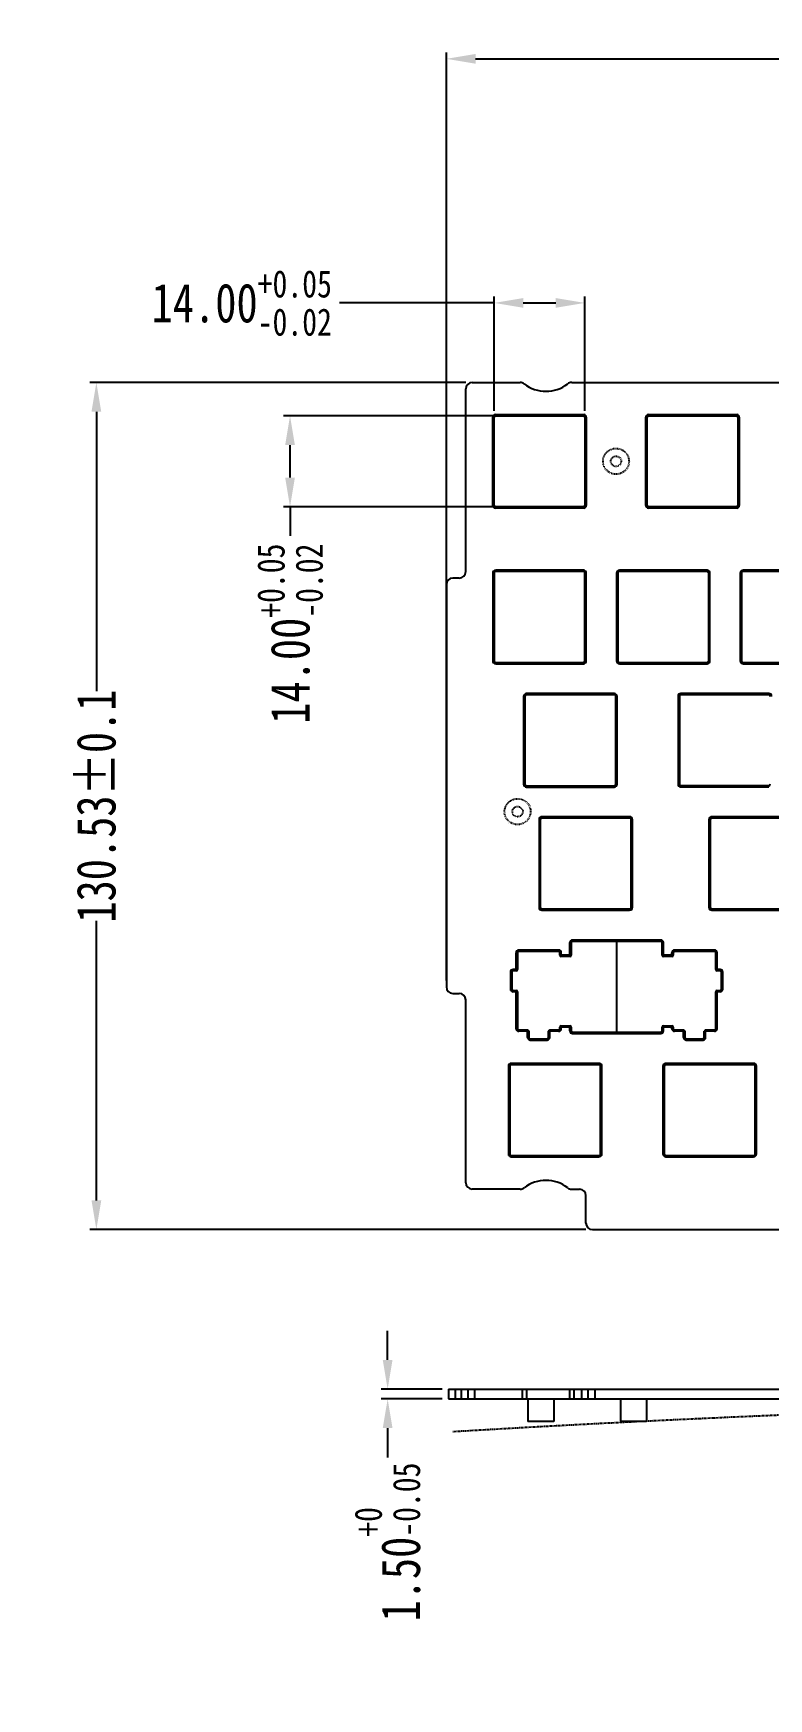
# Model space of a CAD drawing. Header units: inches. Extents: x 1285 to 1753, y 37 to 311.
# Drawn here: x 1285.3 to 1398.5, y 50.3 to 306.9 of the extents above; entities that cross this region are included whole.
import ezdxf

# ---------------------------------------------------------------- set-up
doc = ezdxf.new("R2010")
doc.units = ezdxf.units.IN
doc.header["$LTSCALE"] = 0.909449
doc.header["$MEASUREMENT"] = 0
doc.header["$PDMODE"] = 3
doc.header["$PDSIZE"] = 0.3125
for name, pattern in [('CENTER', [0.6, 0.375, -0.075, 0.075, -0.075]), ('HIDDEN', [0.2, 0.1, -0.1]), ('PHANTOM', [0.8, 0.45, -0.05, 0.1, -0.05, 0.1, -0.05])]:
    doc.linetypes.add(name, pattern=pattern)
doc.layers.get('0').update_dxf_attribs({"linetype": 'CONTINUOUS'})
doc.layers.get('Defpoints').update_dxf_attribs({"linetype": 'CONTINUOUS'})
doc.layers.add('DEFAULT_2', color=8, linetype='HIDDEN')
doc.layers.add('DEFAULT_3', color=7, linetype='PHANTOM')
doc.styles.get("Standard").update_dxf_attribs({"font": 'txt', "width": 0.8})
doc.dimstyles.get("Standard").update_dxf_attribs({"dimtxt": 6, "dimasz": 4.5, "dimexe": 1, "dimexo": 1, "dimgap": 0.09, "dimtad": 0, "dimzin": 1, "dimdsep": 46, "dimtxsty": 'Standard', "dimcen": 0.09, "dimclrd": 5, "dimclre": 5, "dimclrt": 1, "dimadec": 0, "dimazin": 0, "dimtp": 0.01, "dimtm": 0.01, "dimtfac": 1, "dimtofl": 0, "dimtmove": 0, "dimatfit": 3, "dimfxl": 1, "dimtolj": 1, "dimtzin": 4, "dimarcsym": 0})

# ---------------------------------------------------------------- blocks, each defined once
blk = doc.blocks.new('*D3')
at = {"layer": 'DEFAULT_3', "color": 3, "linetype": 'ByBlock', "lineweight": -2, "transparency": 16777216}
for p, q in [((1351.86, 253.13), (1293.97, 253.13)), ((1294.97, 248.63), (1294.97, 205.55)), ((1294.97, 127.1), (1294.97, 170.17)), ((1370.36, 122.6), (1293.97, 122.6))]:
    blk.add_line(p, q, dxfattribs=at)
at = {"layer": 'DEFAULT_3', "color": 3, "linetype": 'ByBlock', "transparency": 16777216}
for points in [[(1295.72, 248.63), (1294.22, 248.63), (1294.97, 253.13)], [(1294.22, 127.1), (1295.72, 127.1), (1294.97, 122.6)]]:
    blk.add_solid(points, dxfattribs=at)
at = {"layer": 'Defpoints', "color": 0, "linetype": 'ByBlock', "transparency": 16777216}
for p in [(1352.86, 253.13), (1294.97, 122.6), (1371.36, 122.6)]:
    blk.add_point(p, dxfattribs=at)
at = {"layer": 'DEFAULT_3', "color": 3, "linetype": 'ByBlock', "transparency": 16777216, "insert": (1294.97, 187.86), "char_height": 6, "attachment_point": 5, "rotation": 90}
blk.add_mtext('130.53%%P0.1', dxfattribs=at)
blk = doc.blocks.new('*D4')
at = {"layer": 'DEFAULT_3', "color": 3, "linetype": 'ByBlock', "lineweight": -2, "transparency": 16777216}
for p, q in [((1356.2, 265.39), (1332.41, 265.39)), ((1356.2, 248.78), (1356.2, 266.39)), ((1360.7, 265.39), (1365.7, 265.39)), ((1370.2, 248.78), (1370.2, 266.39))]:
    blk.add_line(p, q, dxfattribs=at)
at = {"layer": 'DEFAULT_3', "color": 3, "linetype": 'ByBlock', "transparency": 16777216}
for points in [[(1360.7, 266.14), (1360.7, 264.64), (1356.2, 265.39)], [(1365.7, 264.64), (1365.7, 266.14), (1370.2, 265.39)]]:
    blk.add_solid(points, dxfattribs=at)
at = {"layer": 'Defpoints', "color": 0, "linetype": 'ByBlock', "transparency": 16777216}
for p in [(1370.2, 265.39), (1356.2, 247.78), (1370.2, 247.78)]:
    blk.add_point(p, dxfattribs=at)
at = {"layer": 'DEFAULT_3', "color": 3, "linetype": 'ByBlock', "transparency": 16777216, "insert": (1317.36, 265.39), "char_height": 6, "attachment_point": 5}
blk.add_mtext('\\A1;14.00{\\H0.7x;\\S+0.05^ -0.02;}', dxfattribs=at)
blk = doc.blocks.new('*D5')
at = {"layer": 'DEFAULT_3', "color": 3, "linetype": 'ByBlock', "lineweight": -2, "transparency": 16777216}
for p, q in [((1369, 247.98), (1323.79, 247.98)), ((1324.79, 238.48), (1324.79, 243.48)), ((1369, 233.98), (1323.79, 233.98)), ((1324.79, 233.98), (1324.79, 229.48))]:
    blk.add_line(p, q, dxfattribs=at)
at = {"layer": 'DEFAULT_3', "color": 3, "linetype": 'ByBlock', "transparency": 16777216}
for points in [[(1325.54, 243.48), (1324.04, 243.48), (1324.79, 247.98)], [(1324.04, 238.48), (1325.54, 238.48), (1324.79, 233.98)]]:
    blk.add_solid(points, dxfattribs=at)
at = {"layer": 'Defpoints', "color": 0, "linetype": 'ByBlock', "transparency": 16777216}
for p in [(1324.79, 247.98), (1370, 247.98), (1370, 233.98)]:
    blk.add_point(p, dxfattribs=at)
at = {"layer": 'DEFAULT_3', "color": 3, "linetype": 'ByBlock', "transparency": 16777216, "insert": (1324.79, 214.43), "char_height": 6, "attachment_point": 5, "rotation": 90}
blk.add_mtext('\\A1;14.00{\\H0.7x;\\S+0.05^ -0.02;}', dxfattribs=at)
blk = doc.blocks.new('*D6')
at = {"layer": 'DEFAULT_3', "color": 3, "linetype": 'ByBlock', "lineweight": -2, "transparency": 16777216}
for p, q in [((1348.86, 160.98), (1348.86, 304)), ((1353.36, 303), (1426.55, 303)), ((1701.06, 303), (1463.53, 303)), ((1705.56, 160.98), (1705.56, 304))]:
    blk.add_line(p, q, dxfattribs=at)
at = {"layer": 'DEFAULT_3', "color": 3, "linetype": 'ByBlock', "transparency": 16777216}
for points in [[(1353.36, 303.75), (1353.36, 302.25), (1348.86, 303)], [(1701.06, 302.25), (1701.06, 303.75), (1705.56, 303)]]:
    blk.add_solid(points, dxfattribs=at)
at = {"layer": 'Defpoints', "color": 0, "linetype": 'ByBlock', "transparency": 16777216}
for p in [(1705.56, 303), (1348.86, 159.98), (1705.56, 159.98)]:
    blk.add_point(p, dxfattribs=at)
at = {"layer": 'DEFAULT_3', "color": 3, "linetype": 'ByBlock', "transparency": 16777216, "insert": (1445.04, 303), "char_height": 6, "attachment_point": 5}
blk.add_mtext('356.70%%P0.1', dxfattribs=at)
blk = doc.blocks.new('*D22')
at = {"layer": 'DEFAULT_3', "color": 3, "linetype": 'ByBlock', "lineweight": -2, "transparency": 16777216}
for p, q in [((1339.82, 102.51), (1339.82, 107.01)), ((1348.2, 98.01), (1338.82, 98.01)), ((1348.2, 96.51), (1338.82, 96.51)), ((1339.82, 92.01), (1339.82, 87.51))]:
    blk.add_line(p, q, dxfattribs=at)
at = {"layer": 'DEFAULT_3', "color": 3, "linetype": 'ByBlock', "transparency": 16777216}
for points in [[(1339.07, 102.51), (1340.57, 102.51), (1339.82, 98.01)], [(1340.57, 92.01), (1339.07, 92.01), (1339.82, 96.51)]]:
    blk.add_solid(points, dxfattribs=at)
at = {"layer": 'Defpoints', "color": 0, "linetype": 'ByBlock', "transparency": 16777216}
for p in [(1339.82, 98.01), (1349.2, 98.01), (1349.2, 96.51)]:
    blk.add_point(p, dxfattribs=at)
at = {"layer": 'DEFAULT_3', "color": 3, "linetype": 'ByBlock', "transparency": 16777216, "insert": (1339.82, 74.46), "char_height": 6, "attachment_point": 5, "rotation": 90}
blk.add_mtext('1.50{\\H0.7x;\\S+0^ -0.05;}', dxfattribs=at)

msp = doc.modelspace()

# ---------------------------------------------------------------- linework, layer by layer
at = {"color": 7, "linetype": 'Continuous'}
for p, q in [((1351.856, 223.985), (1351.856, 252.13)), ((1352.856, 253.13), (1360.223, 253.13)), ((1368.163, 253.13), (1439.41, 253.13)), ((1356.002, 234.183), (1356.002, 247.783)), ((1356.202, 247.783), (1356.002, 247.783)), ((1356.202, 234.183), (1356.202, 247.783)), ((1356.402, 248.183), (1356.402, 247.983)), ((1356.402, 248.183), (1370.002, 248.183)), ((1356.402, 247.983), (1370.002, 247.983)), ((1370.002, 247.983), (1370.002, 248.183)), ((1370.202, 247.783), (1370.202, 234.183)), ((1370.402, 247.783), (1370.202, 247.783)), ((1370.402, 247.783), (1370.402, 234.183)), ((1379.562, 234.183), (1379.562, 247.783)), ((1379.562, 247.783), (1379.762, 247.783)), ((1379.762, 234.183), (1379.762, 247.783)), ((1379.962, 248.183), (1379.962, 247.983)), ((1379.962, 248.183), (1393.562, 248.183)), ((1379.962, 247.983), (1393.562, 247.983)), ((1393.562, 248.183), (1393.562, 247.983)), ((1393.762, 247.783), (1393.762, 234.183)), ((1393.962, 247.783), (1393.762, 247.783)), ((1393.962, 247.783), (1393.962, 234.183)), ((1356.002, 234.183), (1356.202, 234.183)), ((1356.402, 233.983), (1356.402, 233.783)), ((1370.002, 233.983), (1356.402, 233.983)), ((1370.002, 233.783), (1356.402, 233.783)), ((1370.002, 233.783), (1370.002, 233.983)), ((1370.202, 234.183), (1370.402, 234.183)), ((1379.562, 234.183), (1379.762, 234.183)), ((1379.962, 233.783), (1379.962, 233.983)), ((1393.562, 233.983), (1379.962, 233.983)), ((1393.562, 233.783), (1379.962, 233.783)), ((1393.562, 233.783), (1393.562, 233.983)), ((1393.962, 234.183), (1393.762, 234.183)), ((1356.002, 223.75), (1356.002, 210.25)), ((1356.202, 223.75), (1356.002, 223.75)), ((1356.202, 223.75), (1356.202, 210.25)), ((1356.452, 224.2), (1356.452, 224)), ((1369.952, 224.2), (1356.452, 224.2)), ((1369.952, 224), (1356.452, 224)), ((1369.952, 224), (1369.952, 224.2)), ((1370.202, 210.25), (1370.202, 223.75)), ((1370.402, 223.75), (1370.202, 223.75)), ((1370.402, 210.25), (1370.402, 223.75)), ((1375.052, 223.75), (1375.052, 210.25)), ((1375.252, 223.75), (1375.052, 223.75)), ((1375.252, 223.75), (1375.252, 210.25)), ((1375.502, 224.2), (1375.502, 224)), ((1389.002, 224.2), (1375.502, 224.2)), ((1389.002, 224), (1375.502, 224)), ((1389.002, 224), (1389.002, 224.2)), ((1389.252, 210.25), (1389.252, 223.75)), ((1389.452, 223.75), (1389.252, 223.75)), ((1389.452, 210.25), (1389.452, 223.75)), ((1394.102, 223.75), (1394.102, 210.25)), ((1394.302, 223.75), (1394.102, 223.75)), ((1394.302, 223.75), (1394.302, 210.25)), ((1394.552, 224.2), (1394.552, 224)), ((1408.052, 224.2), (1394.552, 224.2)), ((1408.052, 224), (1394.552, 224)), ((1348.856, 221.985), (1348.856, 159.985)), ((1350.856, 222.985), (1349.856, 222.985)), ((1356.002, 210.25), (1356.202, 210.25)), ((1356.452, 210), (1356.452, 209.8)), ((1356.452, 210), (1369.952, 210)), ((1356.452, 209.8), (1369.952, 209.8)), ((1369.952, 209.8), (1369.952, 210)), ((1370.202, 210.25), (1370.402, 210.25)), ((1375.052, 210.25), (1375.252, 210.25)), ((1375.502, 210), (1375.502, 209.8)), ((1375.502, 210), (1389.002, 210)), ((1375.502, 209.8), (1389.002, 209.8)), ((1389.002, 209.8), (1389.002, 210)), ((1389.252, 210.25), (1389.452, 210.25)), ((1394.102, 210.25), (1394.302, 210.25)), ((1394.552, 210), (1394.552, 209.8)), ((1394.552, 210), (1408.052, 210)), ((1394.552, 209.8), (1408.052, 209.8)), ((1360.752, 204.75), (1360.752, 191.25)), ((1360.952, 204.75), (1360.752, 204.75)), ((1360.952, 204.75), (1360.952, 191.25)), ((1361.202, 205.2), (1361.202, 205)), ((1374.702, 205.2), (1361.202, 205.2)), ((1374.702, 205), (1361.202, 205)), ((1374.702, 205), (1374.702, 205.2)), ((1374.952, 191.25), (1374.952, 204.75)), ((1375.152, 204.75), (1374.952, 204.75)), ((1375.152, 191.25), (1375.152, 204.75)), ((1384.537, 204.765), (1384.537, 191.265)), ((1384.737, 204.765), (1384.537, 204.765)), ((1384.737, 204.765), (1384.737, 191.265)), ((1384.987, 205.215), (1384.987, 205.015)), ((1398.487, 205.215), (1384.987, 205.215)), ((1398.487, 205.015), (1384.987, 205.015)), ((1398.487, 205.015), (1398.487, 205.215)), ((1360.752, 191.25), (1360.952, 191.25)), ((1361.202, 191), (1361.202, 190.8)), ((1361.202, 191), (1374.702, 191)), ((1361.202, 190.8), (1374.702, 190.8)), ((1374.702, 190.8), (1374.702, 191)), ((1374.952, 191.25), (1375.152, 191.25)), ((1384.537, 191.265), (1384.737, 191.265)), ((1384.987, 191.015), (1384.987, 190.815)), ((1384.987, 191.015), (1398.487, 191.015)), ((1384.987, 190.815), (1398.487, 190.815)), ((1398.487, 190.815), (1398.487, 191.015)), ((1363.127, 185.765), (1363.127, 172.265)), ((1363.327, 185.765), (1363.127, 185.765)), ((1363.327, 185.765), (1363.327, 172.265)), ((1363.577, 186.215), (1363.577, 186.015)), ((1377.077, 186.215), (1363.577, 186.215)), ((1377.077, 186.015), (1363.577, 186.015)), ((1377.077, 186.015), (1377.077, 186.215)), ((1377.327, 172.265), (1377.327, 185.765)), ((1377.527, 185.765), (1377.327, 185.765)), ((1377.527, 172.265), (1377.527, 185.765)), ((1389.287, 185.765), (1389.287, 172.265)), ((1389.487, 185.765), (1389.287, 185.765)), ((1389.487, 185.765), (1389.487, 172.265)), ((1389.737, 186.215), (1389.737, 186.015)), ((1403.237, 186.215), (1389.737, 186.215)), ((1403.237, 186.015), (1389.737, 186.015)), ((1363.127, 172.265), (1363.327, 172.265)), ((1363.577, 172.015), (1363.577, 171.815)), ((1363.577, 172.015), (1377.077, 172.015)), ((1377.077, 171.815), (1377.077, 172.015)), ((1377.327, 172.265), (1377.527, 172.265)), ((1389.287, 172.265), (1389.487, 172.265)), ((1389.737, 172.015), (1389.737, 171.815)), ((1389.737, 172.015), (1403.237, 172.015)), ((1363.577, 171.815), (1377.077, 171.815)), ((1389.737, 171.815), (1403.237, 171.815)), ((1367.877, 164.67), (1367.877, 166.815)), ((1368.077, 166.815), (1367.877, 166.815)), ((1368.077, 166.815), (1368.077, 164.87)), ((1368.277, 167.215), (1368.277, 167.015)), ((1381.877, 167.215), (1368.277, 167.215)), ((1381.877, 167.015), (1368.277, 167.015)), ((1381.877, 167.015), (1381.877, 167.215)), ((1382.077, 164.87), (1382.077, 166.815)), ((1382.277, 166.815), (1382.077, 166.815)), ((1382.277, 164.67), (1382.277, 166.815)), ((1359.602, 162.47), (1359.602, 165.27)), ((1359.802, 165.27), (1359.602, 165.27)), ((1359.802, 165.27), (1359.802, 162.67)), ((1360.002, 165.67), (1360.002, 165.47)), ((1366.152, 165.67), (1360.002, 165.67)), ((1366.152, 165.47), (1360.002, 165.47)), ((1366.152, 165.47), (1366.152, 165.67)), ((1366.352, 164.87), (1366.352, 165.27)), ((1366.552, 165.27), (1366.352, 165.27)), ((1368.077, 164.87), (1366.352, 164.87)), ((1366.552, 164.67), (1366.552, 165.27)), ((1367.877, 164.67), (1366.552, 164.67)), ((1383.802, 164.87), (1382.077, 164.87)), ((1383.602, 164.67), (1382.277, 164.67)), ((1383.602, 164.67), (1383.602, 165.27)), ((1383.802, 165.27), (1383.602, 165.27)), ((1383.802, 165.27), (1383.802, 164.87)), ((1384.002, 165.67), (1384.002, 165.47)), ((1390.152, 165.67), (1384.002, 165.67)), ((1390.152, 165.47), (1384.002, 165.47)), ((1390.152, 165.47), (1390.152, 165.67)), ((1390.352, 162.67), (1390.352, 165.27)), ((1390.552, 165.27), (1390.352, 165.27)), ((1390.552, 162.47), (1390.552, 165.27)), ((1358.727, 162.27), (1358.727, 159.66)), ((1358.927, 162.27), (1358.727, 162.27)), ((1358.927, 162.27), (1358.927, 159.66)), ((1359.127, 162.67), (1359.127, 162.47)), ((1359.802, 162.67), (1359.127, 162.67)), ((1359.602, 162.47), (1359.127, 162.47)), ((1391.027, 162.67), (1390.352, 162.67)), ((1391.027, 162.47), (1390.552, 162.47)), ((1391.027, 162.47), (1391.027, 162.67)), ((1391.227, 159.66), (1391.227, 162.27)), ((1391.427, 162.27), (1391.227, 162.27)), ((1391.427, 159.66), (1391.427, 162.27)), ((1358.727, 159.66), (1358.927, 159.66)), ((1359.127, 159.46), (1359.127, 159.26)), ((1359.127, 159.46), (1359.602, 159.46)), ((1359.802, 159.26), (1359.127, 159.26)), ((1359.602, 153.56), (1359.602, 159.46)), ((1359.802, 159.26), (1359.802, 153.56)), ((1390.352, 153.56), (1390.352, 159.26)), ((1391.027, 159.26), (1390.352, 159.26)), ((1390.552, 153.56), (1390.552, 159.46)), ((1390.552, 159.46), (1391.027, 159.46)), ((1391.027, 159.26), (1391.027, 159.46)), ((1391.227, 159.66), (1391.427, 159.66)), ((1349.856, 158.985), (1350.856, 158.985)), ((1351.856, 129.832), (1351.856, 157.985)), ((1366.552, 153.56), (1366.552, 154.015)), ((1366.552, 154.015), (1367.877, 154.015)), ((1367.877, 153.215), (1367.877, 154.015)), ((1382.277, 153.215), (1382.277, 154.015)), ((1382.277, 154.015), (1383.602, 154.015)), ((1383.602, 153.56), (1383.602, 154.015)), ((1359.602, 153.56), (1359.802, 153.56)), ((1360.002, 153.36), (1360.002, 153.16)), ((1360.002, 153.36), (1361.377, 153.36)), ((1361.577, 153.16), (1360.002, 153.16)), ((1361.377, 152.21), (1361.377, 153.36)), ((1361.377, 152.21), (1361.577, 152.21)), ((1361.577, 153.16), (1361.577, 152.21)), ((1361.777, 152.01), (1361.777, 151.81)), ((1361.777, 152.01), (1364.377, 152.01)), ((1361.777, 151.81), (1364.377, 151.81)), ((1364.377, 151.81), (1364.377, 152.01)), ((1364.577, 152.21), (1364.577, 153.16)), ((1366.152, 153.16), (1364.577, 153.16)), ((1364.577, 152.21), (1364.777, 152.21)), ((1364.777, 152.21), (1364.777, 153.36)), ((1364.777, 153.36), (1366.152, 153.36)), ((1366.152, 153.16), (1366.152, 153.36)), ((1366.352, 153.56), (1366.352, 153.815)), ((1368.077, 153.815), (1366.352, 153.815)), ((1366.352, 153.56), (1366.552, 153.56)), ((1367.877, 153.215), (1368.077, 153.215)), ((1368.077, 153.815), (1368.077, 153.215)), ((1368.277, 153.015), (1368.277, 152.815)), ((1368.277, 153.015), (1381.877, 153.015)), ((1368.277, 152.815), (1381.877, 152.815)), ((1381.877, 152.815), (1381.877, 153.015)), ((1382.077, 153.215), (1382.077, 153.815)), ((1383.802, 153.815), (1382.077, 153.815)), ((1382.077, 153.215), (1382.277, 153.215)), ((1383.602, 153.56), (1383.802, 153.56)), ((1383.802, 153.815), (1383.802, 153.56)), ((1384.002, 153.36), (1384.002, 153.16)), ((1384.002, 153.36), (1385.377, 153.36)), ((1385.577, 153.16), (1384.002, 153.16)), ((1385.377, 152.21), (1385.377, 153.36)), ((1385.377, 152.21), (1385.577, 152.21)), ((1385.577, 153.16), (1385.577, 152.21)), ((1385.777, 152.01), (1385.777, 151.81)), ((1385.777, 152.01), (1388.377, 152.01)), ((1385.777, 151.81), (1388.377, 151.81)), ((1388.377, 151.81), (1388.377, 152.01)), ((1388.577, 152.21), (1388.577, 153.16)), ((1390.152, 153.16), (1388.577, 153.16)), ((1388.577, 152.21), (1388.777, 152.21)), ((1388.777, 152.21), (1388.777, 153.36)), ((1388.777, 153.36), (1390.152, 153.36)), ((1390.152, 153.16), (1390.152, 153.36)), ((1390.352, 153.56), (1390.552, 153.56)), ((1358.412, 147.765), (1358.412, 134.265)), ((1358.612, 147.765), (1358.412, 147.765)), ((1358.612, 147.765), (1358.612, 134.265)), ((1358.862, 148.215), (1358.862, 148.015)), ((1372.362, 148.215), (1358.862, 148.215)), ((1372.362, 148.015), (1358.862, 148.015)), ((1372.362, 148.015), (1372.362, 148.215)), ((1372.612, 134.265), (1372.612, 147.765)), ((1372.812, 147.765), (1372.612, 147.765)), ((1372.812, 134.265), (1372.812, 147.765)), ((1382.212, 147.765), (1382.212, 134.265)), ((1382.412, 147.765), (1382.212, 147.765)), ((1382.412, 147.765), (1382.412, 134.265)), ((1382.662, 148.215), (1382.662, 148.015)), ((1396.162, 148.215), (1382.662, 148.215)), ((1396.162, 148.015), (1382.662, 148.015)), ((1396.162, 148.015), (1396.162, 148.215)), ((1396.412, 134.265), (1396.412, 147.765)), ((1396.612, 147.765), (1396.412, 147.765)), ((1396.612, 134.265), (1396.612, 147.765)), ((1358.412, 134.265), (1358.612, 134.265)), ((1358.862, 134.015), (1358.862, 133.815)), ((1358.862, 134.015), (1372.362, 134.015)), ((1358.862, 133.815), (1372.362, 133.815)), ((1372.362, 133.815), (1372.362, 134.015)), ((1372.612, 134.265), (1372.812, 134.265)), ((1382.212, 134.265), (1382.412, 134.265)), ((1382.662, 134.015), (1382.662, 133.815)), ((1382.662, 134.015), (1396.162, 134.015)), ((1382.662, 133.815), (1396.162, 133.815)), ((1396.162, 133.815), (1396.162, 134.015)), ((1396.412, 134.265), (1396.612, 134.265)), ((1360.224, 128.832), (1352.856, 128.832)), ((1368.163, 128.832), (1369.356, 128.832)), ((1370.356, 123.6), (1370.356, 127.832)), ((1371.356, 122.6), (1433.355, 122.6)), ((1349.198, 98.011), (1349.198, 96.511)), ((1349.198, 98.011), (1705.898, 98.011)), ((1350.198, 98.011), (1350.198, 96.511)), ((1351.198, 96.511), (1351.198, 98.011)), ((1352.198, 96.511), (1352.198, 98.011)), ((1353.198, 98.011), (1353.198, 96.511)), ((1360.565, 96.511), (1360.565, 98.011)), ((1361.176, 98.011), (1361.176, 96.511)), ((1367.894, 96.511), (1367.894, 98.011)), ((1368.504, 98.011), (1368.504, 96.511)), ((1369.698, 96.511), (1369.698, 98.011)), ((1370.698, 96.511), (1370.698, 98.011)), ((1371.698, 98.011), (1371.698, 96.511)), ((1349.198, 96.511), (1705.898, 96.511)), ((1361.383, 96.511), (1361.383, 93.011)), ((1365.383, 96.511), (1365.383, 93.011)), ((1375.679, 96.511), (1375.679, 93.011)), ((1379.679, 96.511), (1379.679, 93.011)), ((1365.383, 93.011), (1361.383, 93.011)), ((1379.679, 93.011), (1375.679, 93.011))]:
    msp.add_line(p, q, dxfattribs=at)
for centre, radius, start, end in [((1352.856, 252.13), 1, 90, 180), ((1360.223, 252.13), 1, 52.35662, 90), ((1364.193, 257.277), 5.5, 232.35662, 307.64338), ((1368.163, 252.13), 1, 90, 127.64338), ((1356.402, 247.783), 0.4, 90.00008, 179.99992), ((1356.402, 247.783), 0.2, 90.00013, 179.99967), ((1370.002, 247.783), 0.4, 0.00008, 89.99992), ((1370.002, 247.783), 0.2, 0, 89.99967), ((1379.962, 247.783), 0.4, 90, 180), ((1379.962, 247.783), 0.2, 90, 180), ((1393.562, 247.783), 0.4, 0, 90), ((1393.562, 247.783), 0.2, 0, 90), ((1356.402, 234.183), 0.4, 180.00008, 269.99992), ((1356.402, 234.183), 0.2, 180.00013, 269.99967), ((1370.002, 234.183), 0.4, 270.00008, 359.99992), ((1370.002, 234.183), 0.2, 270.00013, 0), ((1379.962, 234.183), 0.4, 180, 270), ((1379.962, 234.183), 0.2, 180, 270), ((1393.562, 234.183), 0.4, 270, 0), ((1393.562, 234.183), 0.2, 270, 0), ((1350.856, 223.985), 1, 270, 0), ((1356.452, 223.75), 0.45, 90.00003, 179.99997), ((1356.452, 223.75), 0.25, 90, 180.00003), ((1369.952, 223.75), 0.45, 0.00003, 89.99997), ((1369.952, 223.75), 0.25, 0, 90.00003), ((1375.502, 223.75), 0.45, 90.00003, 179.99997), ((1375.502, 223.75), 0.25, 90, 180.00003), ((1389.002, 223.75), 0.45, 0.00003, 89.99997), ((1389.002, 223.75), 0.25, 0, 90.00003), ((1394.552, 223.75), 0.45, 90.00003, 179.99997), ((1394.552, 223.75), 0.25, 90, 180.00003), ((1349.856, 221.985), 1, 90, 180), ((1356.452, 210.25), 0.45, 180.00003, 269.99997), ((1356.452, 210.25), 0.25, 180, 270.00003), ((1369.952, 210.25), 0.45, 270.00003, 359.99997), ((1369.952, 210.25), 0.25, 270, 360), ((1375.502, 210.25), 0.45, 180.00003, 269.99997), ((1375.502, 210.25), 0.25, 180, 270.00003), ((1389.002, 210.25), 0.45, 270.00003, 359.99997), ((1389.002, 210.25), 0.25, 270, 360), ((1394.552, 210.25), 0.45, 180.00003, 269.99997), ((1394.552, 210.25), 0.25, 180, 270.00003), ((1361.202, 204.75), 0.45, 90.00003, 179.99997), ((1361.202, 204.75), 0.25, 90, 180.00003), ((1374.702, 204.75), 0.45, 0.00003, 89.99997), ((1374.702, 204.75), 0.25, 0, 90.00003), ((1384.987, 204.765), 0.45, 90.00003, 179.99997), ((1384.987, 204.765), 0.25, 90, 180.00003), ((1398.487, 204.765), 0.45, 0.00003, 89.99997), ((1398.487, 204.765), 0.25, 0, 90.00003), ((1361.202, 191.25), 0.45, 180.00003, 269.99997), ((1361.202, 191.25), 0.25, 180, 270.00003), ((1374.702, 191.25), 0.45, 270.00003, 359.99997), ((1374.702, 191.25), 0.25, 270, 360), ((1384.987, 191.265), 0.45, 180.00003, 269.99997), ((1384.987, 191.265), 0.25, 180, 270.00003), ((1398.487, 191.265), 0.25, 270, 360), ((1363.577, 185.765), 0.45, 90.00003, 179.99997), ((1363.577, 185.765), 0.25, 90, 180.00003), ((1377.077, 185.765), 0.45, 0.00003, 89.99997), ((1377.077, 185.765), 0.25, 0, 90.00003), ((1389.737, 185.765), 0.45, 90.00003, 179.99997), ((1389.737, 185.765), 0.25, 90, 180.00003), ((1363.577, 172.265), 0.45, 180.00003, 269.99997), ((1363.577, 172.265), 0.25, 180, 270.00003), ((1377.077, 172.265), 0.45, 270.00003, 359.99997), ((1377.077, 172.265), 0.25, 270, 0), ((1389.737, 172.265), 0.45, 180.00003, 269.99997), ((1389.737, 172.265), 0.25, 180, 270.00003), ((1368.277, 166.815), 0.4, 90.00037, 179.99976), ((1368.277, 166.815), 0.2, 89.99968, 180), ((1381.877, 166.815), 0.4, 0.00013, 89.99963), ((1381.877, 166.815), 0.2, 359.99968, 89.99917), ((1360.002, 165.27), 0.4, 90.00037, 179.99987), ((1360.002, 165.27), 0.2, 90, 180.0003), ((1366.152, 165.27), 0.4, 0.00024, 89.99963), ((1366.152, 165.27), 0.2, 0, 90.0003), ((1366.552, 164.87), 0.2, 180.00284, 270), ((1367.877, 164.87), 0.2, 270.00284, 359.99779), ((1382.277, 164.87), 0.2, 180, 269.99779), ((1384.002, 165.27), 0.4, 90.00026, 179.99976), ((1383.602, 164.87), 0.2, 270.00284, 0), ((1384.002, 165.27), 0.2, 89.9997, 180), ((1390.152, 165.27), 0.4, 0.00024, 89.99974), ((1390.152, 165.27), 0.2, 0, 90.0003), ((1359.127, 162.27), 0.4, 90.00013, 179.99963), ((1359.127, 162.27), 0.2, 89.99968, 180), ((1359.602, 162.67), 0.2, 270.00284, 360), ((1390.552, 162.67), 0.2, 180.00284, 270), ((1391.027, 162.27), 0.4, 0.00037, 89.99976), ((1391.027, 162.27), 0.2, 359.99968, 89.99917), ((1349.856, 159.985), 1, 180, 270), ((1359.127, 159.66), 0.4, 180.00037, 269.99976), ((1359.127, 159.66), 0.2, 180, 269.99917), ((1359.602, 159.26), 0.2, 0.00284, 90), ((1390.552, 159.26), 0.2, 90.00284, 180), ((1391.027, 159.66), 0.4, 270.00013, 359.99963), ((1391.027, 159.66), 0.2, 269.99968, 359.99917), ((1350.856, 157.985), 1, 0, 90), ((1366.552, 153.815), 0.2, 90.00284, 180), ((1367.877, 153.815), 0.2, 0.00284, 89.99779), ((1382.277, 153.815), 0.2, 90.00284, 180), ((1383.602, 153.815), 0.2, 0.00284, 90), ((1360.002, 153.56), 0.4, 180.00024, 269.99987), ((1360.002, 153.56), 0.2, 180, 270.0003), ((1361.377, 153.16), 0.2, 0, 89.99716), ((1361.777, 152.21), 0.4, 180.00013, 269.99963), ((1361.777, 152.21), 0.2, 180, 269.99917), ((1364.377, 152.21), 0.4, 270.00037, 359.99976), ((1364.377, 152.21), 0.2, 269.99968, 359.99917), ((1364.777, 153.16), 0.2, 90, 179.99716), ((1366.152, 153.56), 0.4, 270.00024, 359.99987), ((1366.152, 153.56), 0.2, 270, 0.0003), ((1368.277, 153.215), 0.4, 180.00013, 269.99963), ((1368.277, 153.215), 0.2, 180, 269.99917), ((1381.877, 153.215), 0.4, 270.00037, 359.99976), ((1381.877, 153.215), 0.2, 269.99968, 359.99917), ((1384.002, 153.56), 0.4, 180.00024, 269.99987), ((1384.002, 153.56), 0.2, 180, 270.0003), ((1385.377, 153.16), 0.2, 0, 89.99716), ((1385.777, 152.21), 0.4, 180.00013, 269.99963), ((1385.777, 152.21), 0.2, 180, 269.99917), ((1388.377, 152.21), 0.4, 270.00037, 359.99976), ((1388.377, 152.21), 0.2, 269.99968, 359.99917), ((1388.777, 153.16), 0.2, 90, 179.99716), ((1390.152, 153.56), 0.4, 270.00024, 359.99987), ((1390.152, 153.56), 0.2, 270, 0.0003), ((1358.862, 147.765), 0.45, 90.00003, 179.99997), ((1358.862, 147.765), 0.25, 90, 180.00003), ((1372.362, 147.765), 0.45, 0.00003, 89.99997), ((1372.362, 147.765), 0.25, 0, 90.00003), ((1382.662, 147.765), 0.45, 90.00003, 179.99997), ((1382.662, 147.765), 0.25, 90, 180.00003), ((1396.162, 147.765), 0.45, 0.00003, 89.99997), ((1396.162, 147.765), 0.25, 0, 90.00003), ((1358.862, 134.265), 0.45, 180.00003, 269.99997), ((1358.862, 134.265), 0.25, 180, 270.00003), ((1372.362, 134.265), 0.45, 270.00003, 359.99997), ((1372.362, 134.265), 0.25, 270, 360), ((1382.662, 134.265), 0.45, 180.00003, 269.99997), ((1382.662, 134.265), 0.25, 180, 270.00003), ((1396.162, 134.265), 0.45, 270.00003, 359.99997), ((1396.162, 134.265), 0.25, 270, 360), ((1352.856, 129.832), 1, 180, 270), ((1360.224, 129.832), 1, 270, 307.64163), ((1364.193, 124.685), 5.5, 52.35837, 127.64163), ((1368.163, 129.832), 1, 232.35837, 270), ((1369.356, 127.832), 1, 0, 90), ((1371.356, 123.6), 1, 180, 270)]:
    msp.add_arc(centre, radius, start, end, dxfattribs=at)
at = {"layer": 'DEFAULT_2', "color": 8, "linetype": 'HIDDEN'}
for p, q in [((1373.5, 242.676), (1373.501, 242.677)), ((1358.345, 188.692), (1358.346, 188.694)), ((1358.418, 185.246), (1358.416, 185.247))]:
    msp.add_line(p, q, dxfattribs=at)
for centre, radius in [((1374.982, 240.983), 2), ((1374.982, 240.983), 0.8), ((1359.827, 187), 2), ((1359.827, 187), 0.8)]:
    msp.add_circle(centre, radius, dxfattribs=at)
at = {"layer": 'DEFAULT_3', "linetype": 'ByBlock'}
msp.add_line((1375.077, 167.015), (1375.077, 153.015), dxfattribs=at)
at = {"layer": 'DEFAULT_3', "linetype": 'CENTER'}
msp.add_arc((1521.675, -2788.512), 2885.078, 86.325511, 93.414779, dxfattribs=at)

# ---------------------------------------------------------------- dimensions: what is measured, and where the dimension line sits
at = {"layer": 'DEFAULT_3', "linetype": 'ByBlock'}
for base, p1, p2, text, picture, middle in [((1705.557, 302.996), (1348.856, 159.985), (1705.557, 159.985), '<>%%P0.1', '*D6', (1445.037, 302.996)), ((1370.202, 265.391), (1356.202, 247.783), (1370.202, 247.783), '\\A1;<>{\\H0.7x;\\S+0.05^ -0.02;}', '*D4', (1317.355, 265.391))]:
    dim = msp.add_linear_dim(base=base, p1=p1, p2=p2, text=text, dimstyle='Standard', override={"dimclrd": 3, "dimclre": 3, "dimclrt": 3, "dimtfillclr": 256}, dxfattribs=at)
    dim.commit()
    dim.dimension.update_dxf_attribs({"geometry": picture, "text_midpoint": middle, "dimtype": 160})
for base, p1, p2, text, picture, middle in [((1294.971, 122.6), (1352.856, 253.13), (1371.356, 122.6), '<>%%P0.1', '*D3', (1294.971, 187.865)), ((1324.795, 247.983), (1370.002, 233.983), (1370.002, 247.983), '\\A1;<>{\\H0.7x;\\S+0.05^ -0.02;}', '*D5', (1324.795, 214.433)), ((1339.818, 98.011), (1349.198, 96.511), (1349.198, 98.011), '<>{\\H0.7x;\\S+0^ -0.05;}', '*D22', (1339.818, 74.461))]:
    dim = msp.add_linear_dim(base=base, p1=p1, p2=p2, angle=90, text=text, dimstyle='Standard', override={"dimclrd": 3, "dimclre": 3, "dimclrt": 3, "dimtfillclr": 256}, dxfattribs=at)
    dim.commit()
    dim.dimension.update_dxf_attribs({"geometry": picture, "text_midpoint": middle, "dimtype": 160})

doc.saveas('drawing.dxf')
